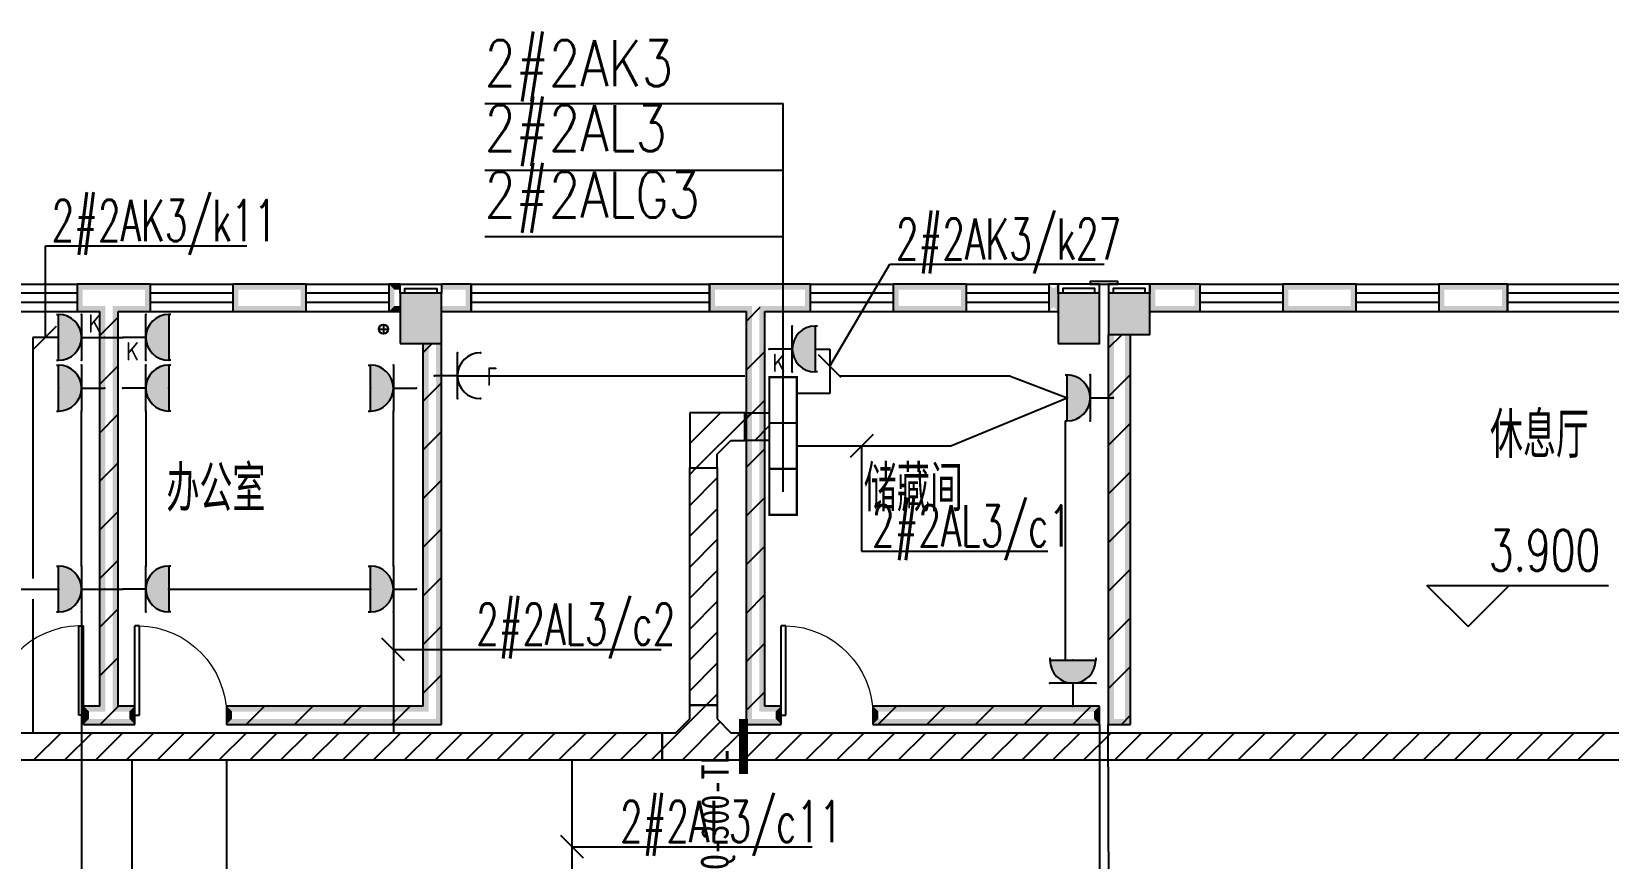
# Model space of a CAD drawing. Extents: x 101023 to 279373, y -114511 to 293844.
# Drawn here: x 169434 to 186631, y 64327 to 73340 of the extents above; entities that cross this region are included whole.
import ezdxf
from ezdxf.enums import TextEntityAlignment as Align

# ---------------------------------------------------------------- set-up
doc = ezdxf.new("R2010")
doc.units = 0
doc.header["$LTSCALE"] = 1000
doc.header["$MEASUREMENT"] = 0
for name, color, linetype in [('A-WALL-PATT', 252, 'Continuous'), ('BZ', 7, 'Continuous'), ('CABLETRAY', 3, 'Continuous'), ('COLUMN', 2, 'Continuous'), ('DIM-照明', 3, 'Continuous'), ('DIM_ELEV', 3, 'Continuous'), ('EQUIP-插座', 3, 'Continuous'), ('EQUIP-箱柜', 3, 'Continuous'), ('PUB_HATCH', 8, 'Continuous'), ('PUB_TEXT', 7, 'Continuous'), ('PUB_WALL', 2, 'Continuous'), ('STAIR', 2, 'Continuous'), ('TEL_HATCH', 8, 'Continuous'), ('WALL', 2, 'Continuous'), ('WINDOW', 2, 'Continuous'), ('WIRE-照明', 6, 'Continuous'), ('抗震支吊架', 2, 'Continuous'), ('排水', 153, 'Continuous'), ('看线', 30, 'Continuous')]:
    doc.layers.add(name, color=color, linetype=linetype)
doc.styles.add('_TCH_DIM', font='simplex.shx', dxfattribs={"bigfont": 'gbcbig.shx'})
doc.styles.add('_TEL_ATTDEF', font='gbenor', dxfattribs={"bigfont": 'gbcbig'})
doc.styles.add('_TEL_DIM', font='simplex.shx', dxfattribs={"width": 0.8, "height": 3.5, "bigfont": 'gbcbig.shx'})
doc.styles.add('kzcad', font='', dxfattribs={"width": 0.8})
doc.styles.get("Standard").update_dxf_attribs({"font": 'simplex.shx', "width": 0.8, "bigfont": 'gbcbig.shx'})
doc.styles.get('kzcad').set_extended_font_data('SimSun')
pattern_1 = [(45, (-906447.23, -635367.28), (-265.16515, 265.16515), [])]

# ---------------------------------------------------------------- blocks, each defined once
blk = doc.blocks.new('$equip$00002810')
for p, q in [((0.5, 0.5), (-0.5, 0.5)), ((0, 0.5), (0, 0))]:
    blk.add_line(p, q)
blk.add_arc((0, 1), 0.5, 180, 0)
for p in [(-0.5, 1), (0.5, 1), (-0.5, 0.5), (0.5, 0.5), (0, 0)]:
    blk.add_point(p)
at = {"color": 7, "style": '_TEL_DIM'}
blk.add_attdef('$TEXT$', text='', height=0.4, dxfattribs=at).set_placement((0.023, 1.257), align=Align.MIDDLE_CENTER)
at = {"color": 7, "style": '_TEL_DIM', "flags": 1}
for tag in ['A', 'REMARK']:
    blk.add_attdef(tag, text='', height=0.000025, dxfattribs=at).set_placement((0, 0), align=Align.MIDDLE_CENTER)
blk = doc.blocks.new('$equip$00001237')
for p, q in [((-0.5, 1.05), (-0.5, 1)), ((0.5, 1.05), (0.5, 1)), ((-0.5, 1), (0.5, 1)), ((0.5, 0.5), (-0.5, 0.5)), ((0, 0.5), (0, 0))]:
    blk.add_line(p, q)
blk.add_arc((0, 1), 0.5, 180, 0)
for p in [(0, 1), (-0.5, 0.5), (0.5, 0.5), (0, 0)]:
    blk.add_point(p)
for points in [[(0.433, 0.75), (-0.433, 0.75), (0.5, 1), (-0.5, 1)], [(0.25, 0.567), (-0.25, 0.567), (0.433, 0.75), (-0.433, 0.75)], [(0, 0.5), (0, 0.5), (0.25, 0.567), (-0.25, 0.567)]]:
    blk.add_solid(points)
at = {"flags": 9}
blk.add_attdef('A', (0, 0), '', height=0.00002, dxfattribs=at)
blk = doc.blocks.new('$equip$00001764')
for p, q in [((-0.5, 1.05), (-0.5, 1)), ((0.5, 1.05), (0.5, 1)), ((-0.5, 1), (0.5, 1)), ((0.5, 0.5), (-0.5, 0.5)), ((0, 0.5), (0, 0))]:
    blk.add_line(p, q)
blk.add_arc((0, 1), 0.5, 180, 0)
for p in [(-0.5, 0.5), (0.5, 0.5), (0, 0)]:
    blk.add_point(p)
for points in [[(0.433, 0.75), (-0.433, 0.75), (0.5, 1), (-0.5, 1)], [(0.25, 0.567), (-0.25, 0.567), (0.433, 0.75), (-0.433, 0.75)], [(0, 0.5), (0, 0.5), (0.25, 0.567), (-0.25, 0.567)]]:
    blk.add_solid(points)
at = {"color": 7, "style": '_TEL_DIM'}
blk.add_attdef('$TEXT$', text='', height=0.4, dxfattribs=at).set_placement((0.303, 0.211), align=Align.MIDDLE_CENTER)
at = {"color": 7, "style": '_TEL_DIM', "flags": 1}
blk.add_attdef('A', text='', height=0.00002, dxfattribs=at).set_placement((0, 0), align=Align.MIDDLE_CENTER)
blk = doc.blocks.new('ng')
at = {"layer": '排水'}
for p, q in [((345991, 781358), (346091, 781358)), ((346041, 781408), (346041, 781308))]:
    blk.add_line(p, q, dxfattribs=at)
blk.add_circle((346041, 781358), 50, dxfattribs=at)
blk = doc.blocks.new('雨水管')
at = {"layer": '排水'}
blk.add_blockref('ng', (628560, -122908), dxfattribs=at)
blk = doc.blocks.new('$WINLIB2D$00000001')
at = {"color": 0}
for points in [[(-0.5, 0.5), (-0.5, -0.5)], [(-0.5, 0.5), (0.5, 0.5)], [(0.5, -0.5), (0.5, 0.5)], [(0.5, 0.1667), (-0.5, 0.1667)], [(0.5, -0.1667), (-0.5, -0.1667)], [(-0.5, -0.5), (0.5, -0.5)]]:
    blk.add_lwpolyline(points, dxfattribs=at)
blk = doc.blocks.new('_FZH')
blk.add_lwpolyline([(-0.5, -0.5), (0.5, -0.5), (0.5, 0.5), (-0.5, 0.5)], close=True)
at = {"layer": 'PUB_HATCH'}
blk.add_solid([(-0.5, -0.5), (0.5, -0.5), (-0.5, 0.5), (0.5, 0.5)], dxfattribs=at)
blk = doc.blocks.new('$DorLib2D$00000001')
for p, q in [((0.45, 0.975), (0.5, 0.975)), ((0.45, 0), (0.45, 0.975)), ((0.5, 0), (0.5, 0.975)), ((0.5, 0), (0.45, 0))]:
    blk.add_line(p, q)
at = {"lineweight": 13}
blk.add_arc((0.475, 0), 0.975, 91.4693, 180, dxfattribs=at)
blk = doc.blocks.new('A$C54854E18')
at = {"layer": 'A-WALL-PATT'}
h = blk.add_hatch(dxfattribs=at)
h.set_pattern_fill('普通砖', color=256, scale=150, style=0)
h.set_pattern_definition(pattern_1)
h.paths.add_polyline_path([(54000, 18638.9), (54040, 18645.5), (54100, 18705.5), (54100, 23005.5), (54000, 23105.5), (53900, 23005.5), (53900, 18705.5), (53960, 18645.5)])
h = blk.add_hatch(dxfattribs=at)
h.set_pattern_fill('普通砖', color=256, scale=150, style=0)
h.set_pattern_definition(pattern_1)
h.paths.add_polyline_path([(60950, 18505.5), (61150, 18705.5), (61150, 23005.5), (61050, 23105.5), (60950, 23005.5)])
h = blk.add_hatch(dxfattribs=at)
h.set_pattern_fill('普通砖', color=256, scale=150, style=0)
h.set_pattern_definition(pattern_1)
h.paths.add_polyline_path([(65139.9, 22755.5), (64899.9, 22755.5), (64899.9, 18505.5), (65139.9, 18505.5)])
h = blk.add_hatch(dxfattribs=at)
h.set_pattern_fill('普通砖', color=256, scale=150, style=0)
h.set_pattern_definition(pattern_1)
h.paths.add_polyline_path([(57625, 22655.5), (57425, 22655.5), (57425, 18705.5), (57625, 18505.5)])
h = blk.add_hatch(dxfattribs=at)
h.set_pattern_fill('普通砖', color=256, scale=150, style=0)
h.set_pattern_definition(pattern_1)
h.paths.add_polyline_path([(53960, 18645.5), (53900, 18705.5), (53720, 18705.5), (53720, 18505.5), (54000, 18505.5), (54000, 18638.9)])
h = blk.add_hatch(dxfattribs=at)
h.set_pattern_fill('普通砖', color=256, scale=150, style=0)
h.set_pattern_definition(pattern_1)
h.paths.add_polyline_path([(54000, 18638.9), (54000, 18505.5), (54280, 18505.5), (54280, 18705.5), (54100, 18705.5), (54040, 18645.5)])
h = blk.add_hatch(dxfattribs=at)
h.set_pattern_fill('普通砖', color=256, scale=150, style=0)
h.set_pattern_definition(pattern_1)
h.paths.add_polyline_path([(57625, 18505.5), (57425, 18705.5), (55280, 18705.5), (55280, 18505.5)])
h = blk.add_hatch(dxfattribs=at)
h.set_pattern_fill('普通砖', color=256, scale=150, style=0)
h.set_pattern_definition(pattern_1)
h.paths.add_polyline_path([(64799.9, 18705.5), (62330, 18705.5), (62330, 18505.5), (64799.9, 18505.5)])
at = {"layer": 'PUB_WALL'}
for points in [[(54000, 23305.5), (53650.5, 23305.5), (53710.5, 23245.5), (54000, 23245.5)], [(53650.5, 23305.5), (53650.5, 23005.5), (53710.5, 23065.5), (53710.5, 23245.5)], [(54450.5, 23305.5), (54000, 23305.5), (54000, 23245.5), (54390.5, 23245.5)], [(54450.5, 23005.5), (54450.5, 23305.5), (54390.5, 23245.5), (54390.5, 23065.5)], [(56150.5, 23305.5), (55350.5, 23305.5), (55410.5, 23245.5), (56090.5, 23245.5)], [(55350.5, 23305.5), (55350.5, 23005.5), (55410.5, 23065.5), (55410.5, 23245.5)], [(56150.5, 23005.5), (56150.5, 23305.5), (56090.5, 23245.5), (56090.5, 23065.5)], [(57175, 23305.5), (57050.5, 23305.5), (57110.5, 23245.5), (57175, 23245.5)], [(57050.5, 23305.5), (57050.5, 23005.5), (57110.5, 23065.5), (57110.5, 23245.5)], [(57949.5, 23305.5), (57625, 23305.5), (57625, 23245.5), (57889.5, 23245.5)], [(57949.5, 23005.5), (57949.5, 23305.5), (57889.5, 23245.5), (57889.5, 23065.5)], [(61050, 23305.5), (60549.5, 23305.5), (60609.5, 23245.5), (61050, 23245.5)], [(60549.5, 23305.5), (60549.5, 23005.5), (60609.5, 23065.5), (60609.5, 23245.5)], [(61649.5, 23305.5), (61050, 23305.5), (61050, 23245.5), (61589.5, 23245.5)], [(61649.5, 23005.5), (61649.5, 23305.5), (61589.5, 23245.5), (61589.5, 23065.5)], [(63349.5, 23305.5), (62549.5, 23305.5), (62609.5, 23245.5), (63289.5, 23245.5)], [(62549.5, 23305.5), (62549.5, 23005.5), (62609.5, 23065.5), (62609.5, 23245.5)], [(63349.5, 23005.5), (63349.5, 23305.5), (63289.5, 23245.5), (63289.5, 23065.5)], [(64249.5, 23305.5), (64249.5, 23005.5), (64309.5, 23065.5), (64309.5, 23245.5)], [(64349.9, 23005.5), (64349.9, 23305.5), (64289.9, 23245.5), (64289.9, 23065.5)], [(65900.2, 23305.5), (65349.9, 23305.5), (65409.9, 23245.5), (65840.2, 23245.5)], [(65349.9, 23305.5), (65349.9, 23005.5), (65409.9, 23065.5), (65409.9, 23245.5)], [(65900.2, 23005.5), (65900.2, 23305.5), (65840.2, 23245.5), (65840.2, 23065.5)], [(67600.2, 23305.5), (66800.2, 23305.5), (66860.2, 23245.5), (67540.2, 23245.5)], [(66800.2, 23305.5), (66800.2, 23005.5), (66860.2, 23065.5), (66860.2, 23245.5)], [(67600.2, 23005.5), (67600.2, 23305.5), (67540.2, 23245.5), (67540.2, 23065.5)], [(69250, 23305.5), (68500.2, 23305.5), (68560.2, 23245.5), (69190, 23245.5)], [(68500.2, 23305.5), (68500.2, 23005.5), (68560.2, 23065.5), (68560.2, 23245.5)], [(69250, 23005.5), (69250, 23305.5), (69190, 23245.5), (69190, 23065.5)], [(53650.5, 23005.5), (53900, 23005.5), (53960, 23065.5), (53710.5, 23065.5)], [(53900, 18705.5), (53900, 23005.5), (53960, 23065.5), (53960, 18645.5)], [(54100, 18705.5), (54100, 23005.5), (54040, 23065.5), (54040, 18645.5)], [(54100, 23005.5), (54450.5, 23005.5), (54390.5, 23065.5), (54040, 23065.5)], [(55350.5, 23005.5), (56150.5, 23005.5), (56090.5, 23065.5), (55410.5, 23065.5)], [(57050.5, 23005.5), (57175, 23005.5), (57175, 23065.5), (57110.5, 23065.5)], [(57625, 23205.5), (57175, 23205.5), (57235, 23145.5), (57565, 23145.5)], [(57175, 23205.5), (57175, 22655.5), (57235, 22715.5), (57235, 23145.5)], [(57625, 22655.5), (57625, 23205.5), (57565, 23145.5), (57565, 22715.5)], [(57625, 23005.5), (57949.5, 23005.5), (57889.5, 23065.5), (57625, 23065.5)], [(60549.5, 23005.5), (60950, 23005.5), (61010, 23065.5), (60609.5, 23065.5)], [(60950, 18505.5), (60950, 23005.5), (61010, 23065.5), (61010, 18565.5)], [(61150, 18705.5), (61150, 23005.5), (61090, 23065.5), (61090, 18645.5)], [(61150, 23005.5), (61649.5, 23005.5), (61589.5, 23065.5), (61090, 23065.5)], [(62549.5, 23005.5), (63349.5, 23005.5), (63289.5, 23065.5), (62609.5, 23065.5)], [(64799.9, 23205.5), (64349.9, 23205.5), (64409.9, 23145.5), (64739.9, 23145.5)], [(64349.9, 23205.5), (64349.9, 22655.5), (64409.9, 22715.5), (64409.9, 23145.5)], [(64799.9, 22655.5), (64799.9, 23205.5), (64739.9, 23145.5), (64739.9, 22715.5)], [(65349.9, 23205.5), (64899.9, 23205.5), (64959.9, 23145.5), (65289.9, 23145.5)], [(64899.9, 23205.5), (64899.9, 22755.5), (64959.9, 22815.5), (64959.9, 23145.5)], [(65349.9, 22755.5), (65349.9, 23205.5), (65289.9, 23145.5), (65289.9, 22815.5)], [(65349.9, 23005.5), (65900.2, 23005.5), (65840.2, 23065.5), (65409.9, 23065.5)], [(66800.2, 23005.5), (67600.2, 23005.5), (67540.2, 23065.5), (66860.2, 23065.5)], [(68500.2, 23005.5), (69250, 23005.5), (69190, 23065.5), (68560.2, 23065.5)], [(57175, 22655.5), (57625, 22655.5), (57565, 22715.5), (57235, 22715.5)], [(64349.9, 22655.5), (64799.9, 22655.5), (64739.9, 22715.5), (64409.9, 22715.5)], [(64899.9, 22755.5), (65349.9, 22755.5), (65289.9, 22815.5), (64959.9, 22815.5)], [(64959.9, 22755.5), (64899.9, 22755.5), (64899.9, 18505.5), (64959.9, 18505.5)], [(65139.9, 22755.5), (65079.9, 22755.5), (65079.9, 18505.5), (65139.9, 18505.5)], [(57485, 22655.5), (57425, 22655.5), (57425, 18705.5), (57485, 18645.5)], [(57625, 22655.5), (57565, 22655.5), (57565, 18565.5), (57625, 18505.5)], [(53900, 18705.5), (53720, 18705.5), (53780, 18645.5), (53960, 18645.5)], [(53720, 18705.5), (53720, 18505.5), (53780, 18565.5), (53780, 18645.5)], [(54280, 18705.5), (54100, 18705.5), (54040, 18645.5), (54220, 18645.5)], [(54280, 18505.5), (54280, 18705.5), (54220, 18645.5), (54220, 18565.5)], [(57425, 18705.5), (55280, 18705.5), (55340, 18645.5), (57485, 18645.5)], [(55280, 18705.5), (55280, 18505.5), (55340, 18565.5), (55340, 18645.5)], [(61330, 18705.5), (61150, 18705.5), (61090, 18645.5), (61270, 18645.5)], [(61330, 18505.5), (61330, 18705.5), (61270, 18645.5), (61270, 18565.5)], [(64799.9, 18705.5), (62330, 18705.5), (62390, 18645.5), (64739.9, 18645.5)], [(62330, 18705.5), (62330, 18505.5), (62390, 18565.5), (62390, 18645.5)], [(64799.9, 18505.5), (64799.9, 18705.5), (64739.9, 18645.5), (64739.9, 18565.5)], [(53720, 18505.5), (54000, 18505.5), (54000, 18565.5), (53780, 18565.5)], [(54000, 18505.5), (54280, 18505.5), (54220, 18565.5), (54000, 18565.5)], [(55280, 18505.5), (57625, 18505.5), (57565, 18565.5), (55340, 18565.5)], [(60950, 18505.5), (61330, 18505.5), (61270, 18565.5), (61010, 18565.5)], [(62330, 18505.5), (64799.9, 18505.5), (64739.9, 18565.5), (62390, 18565.5)], [(64899.9, 18505.5), (65139.9, 18505.5), (65139.9, 18565.5), (64899.9, 18565.5)]]:
    blk.add_hatch(color=256, dxfattribs=at).paths.add_polyline_path(points)
for points in [[(57175, 23205.5), (57175, 23305.5), (57625, 23305.5), (57625, 23205.5)], [(57225, 23205.5), (57225, 23255.5), (57575, 23255.5), (57575, 23205.5)], [(64799.9, 23205.5), (64799.9, 23305.5), (64349.9, 23305.5), (64349.9, 23205.5)], [(64749.9, 23205.5), (64749.9, 23255.5), (64399.9, 23255.5), (64399.9, 23205.5)], [(65349.9, 23205.5), (65349.9, 23305.5), (64899.9, 23305.5), (64899.9, 23205.5)], [(65299.9, 23205.5), (65299.9, 23255.5), (64949.9, 23255.5), (64949.9, 23205.5)]]:
    blk.add_lwpolyline(points)
blk.add_lwpolyline([(64700, 23305.5), (65000, 23305.5), (65000, 23332.3), (64700, 23332.3)], close=True)
at = {"layer": 'DIM_ELEV'}
for p, q in [((68819.6, 19570.9), (68369.6, 20020.9)), ((68369.6, 20020.9), (70351.3, 20020.9)), ((68819.6, 19570.9), (69269.6, 20020.9))]:
    blk.add_line(p, q, dxfattribs=at)
at = {"layer": 'WALL'}
for p, q in [((54000, 23305.5), (53650.5, 23305.5)), ((53650.5, 23305.5), (53650.5, 23005.5)), ((54450.5, 23305.5), (54000, 23305.5)), ((54450.5, 23005.5), (54450.5, 23305.5)), ((56150.5, 23305.5), (55350.5, 23305.5)), ((55350.5, 23305.5), (55350.5, 23005.5)), ((56150.5, 23005.5), (56150.5, 23305.5)), ((57175, 23305.5), (57050.5, 23305.5)), ((57050.5, 23305.5), (57050.5, 23005.5)), ((57949.5, 23305.5), (57625, 23305.5)), ((57949.5, 23005.5), (57949.5, 23305.5)), ((61050, 23305.5), (60549.5, 23305.5)), ((60549.5, 23305.5), (60549.5, 23005.5)), ((61649.5, 23305.5), (61050, 23305.5)), ((61649.5, 23005.5), (61649.5, 23305.5)), ((63349.5, 23305.5), (62549.5, 23305.5)), ((62549.5, 23305.5), (62549.5, 23005.5)), ((63349.5, 23005.5), (63349.5, 23305.5)), ((64349.9, 23305.5), (64249.5, 23305.5)), ((64249.5, 23305.5), (64249.5, 23005.5)), ((64349.9, 23205.5), (64349.9, 23305.5)), ((65900.2, 23305.5), (65349.9, 23305.5)), ((65349.9, 23305.5), (65349.9, 23205.5)), ((65900.2, 23005.5), (65900.2, 23305.5)), ((67600.2, 23305.5), (66800.2, 23305.5)), ((66800.2, 23305.5), (66800.2, 23005.5)), ((67600.2, 23005.5), (67600.2, 23305.5)), ((69250, 23305.5), (68500.2, 23305.5)), ((68500.2, 23305.5), (68500.2, 23005.5)), ((69250, 23005.5), (69250, 23305.5)), ((53650.5, 23005.5), (53900, 23005.5)), ((53900, 18705.5), (53900, 23005.5)), ((54100, 18705.5), (54100, 23005.5)), ((54100, 23005.5), (54450.5, 23005.5)), ((55350.5, 23005.5), (56150.5, 23005.5)), ((57050.5, 23005.5), (57175, 23005.5)), ((57625, 23005.5), (57949.5, 23005.5)), ((60549.5, 23005.5), (60950, 23005.5)), ((60950, 18505.5), (60950, 23005.5)), ((61150, 18705.5), (61150, 23005.5)), ((61150, 23005.5), (61649.5, 23005.5)), ((62549.5, 23005.5), (63349.5, 23005.5)), ((64249.5, 23005.5), (64349.9, 23005.5)), ((65349.9, 23005.5), (65900.2, 23005.5)), ((66800.2, 23005.5), (67600.2, 23005.5)), ((68500.2, 23005.5), (69250, 23005.5)), ((64899.9, 18505.5), (64899.9, 22755.5)), ((65139.9, 18505.5), (65139.9, 22755.5)), ((57425, 18705.5), (57425, 22655.5)), ((57625, 18505.5), (57625, 22655.5)), ((53900, 18705.5), (53720, 18705.5)), ((53720, 18705.5), (53720, 18505.5)), ((54280, 18705.5), (54100, 18705.5)), ((54280, 18505.5), (54280, 18705.5)), ((57425, 18705.5), (55280, 18705.5)), ((55280, 18705.5), (55280, 18505.5)), ((61330, 18705.5), (61150, 18705.5)), ((61330, 18505.5), (61330, 18705.5)), ((64799.9, 18705.5), (62330, 18705.5)), ((62330, 18705.5), (62330, 18505.5)), ((64799.9, 18505.5), (64799.9, 18705.5)), ((53720, 18505.5), (54000, 18505.5)), ((54000, 18505.5), (54280, 18505.5)), ((55280, 18505.5), (57625, 18505.5)), ((60950, 18505.5), (61330, 18505.5)), ((62330, 18505.5), (64799.9, 18505.5)), ((64899.9, 18505.5), (65139.9, 18505.5))]:
    blk.add_line(p, q, dxfattribs=at)
at = {"layer": '看线'}
for p, q in [((64800, 18505.5), (64800, 16505.5)), ((64892.2, 18505.5), (64900, 16505.5))]:
    blk.add_line(p, q, dxfattribs=at)
blk.add_blockref('雨水管', (-917608.2, -635636.5))
at = {"layer": 'COLUMN'}
for p, xscale, yscale, zscale, rotation in [((57400, 22930.5), 449.9999998612329, 550.0664063263685, 550.0664063263685, 8.87865302538905e-09), ((64574.9, 22930.5), 449.9999998612329, 550.0664063263685, 550.0664063263685, 8.87865302538905e-09), ((65124.9, 22980.5), 449.9999997157138, 450.0000000576256, 450.0000000576256, 8.893475487405867e-09)]:
    blk.add_blockref('_FZH', p, dxfattribs=dict(at, xscale=xscale, yscale=yscale, zscale=zscale, rotation=rotation))
at = {"layer": 'WINDOW', "yscale": 300}
for p, xscale, zscale, rotation in [((53200.5, 23155.5), -900, 900, 180), ((54900.5, 23155.5), -900, 900, 180), ((56600.5, 23155.5), -900, 900, 180), ((62099.5, 23155.5), -900, 900, 180), ((63799.5, 23155.5), -900, 900, 180), ((66350.2, 23155.5), -900, 900, 179.9999999999991), ((68050.2, 23155.5), -900, 900, 179.9999999999991), ((70550, 23155.5), 2600, 2600, 359.9999999999991)]:
    blk.add_blockref('$WINLIB2D$00000001', p, dxfattribs=dict(at, xscale=xscale, zscale=zscale, rotation=rotation))
at = {"layer": 'WINDOW'}
for name, p, xscale, yscale, zscale in [('$WINLIB2D$00000001', (59249.5, 23155.5), 2600, 300, 2600), ('$DorLib2D$00000001', (53220, 18605.5), 1000, 1000, 1000), ('$DorLib2D$00000001', (54780, 18605.5), -1000, 1000, -1000), ('$DorLib2D$00000001', (61830, 18605.5), -1000, 1000, -1000)]:
    blk.add_blockref(name, p, dxfattribs=dict(at, xscale=xscale, yscale=yscale, zscale=zscale))
at = {"layer": 'DIM_ELEV', "color": 7, "style": '_TCH_DIM', "width": 0.705882}
blk.add_text('3.900', height=446.25, dxfattribs=at).set_placement((69046.3, 20178.4))
at = {"layer": 'PUB_TEXT'}
for s, p in [('休息厅', (69059.3, 21408.9)), ('办公室', (54625.1, 20826.4)), ('储藏间', (62230.9, 20826.4))]:
    blk.add_text(s, height=500, dxfattribs=at).set_placement(p)

msp = doc.modelspace()

# ---------------------------------------------------------------- linework, layer by layer
at = {"layer": 'BZ'}
for p, q in [((174379, 72555), (177630, 72555)), ((177630, 68323), (177630, 72555)), ((174379, 71831), (177630, 71831)), ((174379, 71106), (177630, 71106))]:
    msp.add_line(p, q, dxfattribs=at)
at = {"layer": 'CABLETRAY'}
for p, q in [((177212, 69184), (176612, 69184)), ((176612, 69184), (176612, 68584)), ((177212, 68884), (177212, 69184)), ((177212, 69184), (177480, 69184)), ((177212, 68884), (177212, 69184)), ((177480, 69184), (177480, 68884)), ((176912, 68734), (177062, 68884)), ((177062, 68884), (177212, 68884)), ((177480, 68884), (177212, 68884)), ((176912, 68584), (176912, 68734)), ((176612, 68584), (176912, 68584)), ((176612, 65998), (176612, 68584)), ((176612, 68584), (176912, 68584)), ((176912, 68584), (176912, 65998)), ((176912, 65998), (176612, 65998)), ((176612, 65848), (176612, 65998)), ((176612, 65998), (176912, 65998)), ((176912, 65998), (176912, 65848)), ((154017, 65698), (176312, 65698)), ((176312, 65698), (176312, 65398)), ((176312, 65398), (176312, 65698)), ((176312, 65698), (176462, 65698)), ((176462, 65698), (176612, 65848)), ((176912, 65848), (177062, 65698)), ((177062, 65698), (177212, 65698)), ((177212, 65398), (177212, 65698)), ((177212, 65698), (234249, 65698)), ((177212, 65698), (177212, 65398)), ((176312, 65398), (154017, 65398)), ((177212, 65398), (176312, 65398)), ((234249, 65398), (177212, 65398))]:
    msp.add_line(p, q, dxfattribs=at)
at = {"layer": 'DIM-照明'}
for p, q in [((169461, 69883), (169708, 70130)), ((178265, 69569), (178017, 69817)), ((178611, 68947), (178363, 68699)), ((173503, 66481), (173256, 66729)), ((175452, 64331), (175205, 64579))]:
    msp.add_line(p, q, dxfattribs=at)
for points in [[(169585, 70007), (169585, 71005)], [(169585, 71005), (171781, 71005)], [(178141, 69693), (178793, 70804)], [(178793, 70804), (181133, 70804)], [(178487, 68823), (178487, 67677)], [(178487, 67677), (180518, 67677)], [(173380, 66605), (174170, 66605)], [(174170, 66605), (176300, 66605)], [(175329, 64455), (175739, 64455)], [(175739, 64455), (177947, 64455)]]:
    msp.add_lwpolyline(points, dxfattribs=at)
at = {"layer": 'EQUIP-箱柜', "const_width": 24}
for points in [[(177780, 69573), (177780, 69073), (177480, 69073), (177480, 69573)], [(177780, 69073), (177780, 68573), (177480, 68573), (177480, 69073)], [(177780, 68573), (177780, 68073), (177480, 68073), (177480, 68573)]]:
    msp.add_lwpolyline(points, close=True, dxfattribs=at)
at = {"layer": 'TEL_HATCH', "linetype": 'Continuous'}
for p, q in [((176612, 68849), (176947, 69184)), ((177212, 69112), (177284, 69184)), ((176684, 68584), (177212, 69112)), ((177321, 68884), (177480, 69043)), ((176612, 68512), (176684, 68584)), ((176612, 68175), (176912, 68475)), ((176612, 67839), (176912, 68139)), ((176612, 67502), (176912, 67802)), ((176612, 67165), (176912, 67465)), ((176612, 66828), (176912, 67128)), ((176612, 66492), (176912, 66792)), ((176612, 66155), (176912, 66455)), ((176792, 65998), (176912, 66118)), ((176312, 65518), (176792, 65998)), ((169457, 65398), (169757, 65698)), ((169794, 65398), (170094, 65698)), ((170131, 65398), (170431, 65698)), ((170467, 65398), (170767, 65698)), ((170804, 65398), (171104, 65698)), ((171141, 65398), (171441, 65698)), ((171478, 65398), (171778, 65698)), ((171814, 65398), (172114, 65698)), ((172151, 65398), (172451, 65698)), ((172488, 65398), (172788, 65698)), ((172825, 65398), (173125, 65698)), ((173161, 65398), (173461, 65698)), ((173498, 65398), (173798, 65698)), ((173835, 65398), (174135, 65698)), ((174172, 65398), (174472, 65698)), ((174508, 65398), (174808, 65698)), ((174845, 65398), (175145, 65698)), ((175182, 65398), (175482, 65698)), ((175519, 65398), (175819, 65698)), ((175855, 65398), (176155, 65698)), ((176529, 65398), (176945, 65815)), ((176866, 65398), (177166, 65698)), ((177212, 65408), (177502, 65698)), ((177539, 65398), (177839, 65698)), ((177876, 65398), (178176, 65698)), ((178213, 65398), (178513, 65698)), ((178549, 65398), (178849, 65698)), ((178886, 65398), (179186, 65698)), ((179223, 65398), (179523, 65698)), ((179560, 65398), (179860, 65698)), ((179897, 65398), (180197, 65698)), ((180233, 65398), (180533, 65698)), ((180570, 65398), (180870, 65698)), ((180907, 65398), (181207, 65698)), ((181244, 65398), (181544, 65698)), ((181580, 65398), (181880, 65698)), ((181917, 65398), (182217, 65698)), ((182254, 65398), (182554, 65698)), ((182591, 65398), (182891, 65698)), ((182927, 65398), (183227, 65698)), ((183264, 65398), (183564, 65698)), ((183601, 65398), (183901, 65698)), ((183938, 65398), (184238, 65698)), ((184274, 65398), (184574, 65698)), ((184611, 65398), (184911, 65698)), ((184948, 65398), (185248, 65698)), ((185285, 65398), (185585, 65698)), ((185621, 65398), (185921, 65698)), ((185958, 65398), (186258, 65698)), ((186295, 65398), (186595, 65698)), ((176192, 65398), (176312, 65518)), ((177202, 65398), (177212, 65408))]:
    msp.add_line(p, q, dxfattribs=at)
at = {"layer": 'WIRE-照明'}
for p, q in [((169730, 70007), (169449, 70007)), ((169449, 70007), (169449, 67377)), ((177980, 69880), (178141, 69880)), ((178141, 69880), (178141, 69395)), ((174080, 69589), (177214, 69589)), ((178253, 69589), (180100, 69589)), ((180100, 69589), (180730, 69347)), ((178141, 69395), (177780, 69395)), ((179461, 68823), (180730, 69347)), ((180705, 69097), (180705, 66488)), ((177780, 68823), (179461, 68823)), ((169449, 67152), (169449, 65698)), ((169980, 67014), (169980, 63322)), ((170532, 62345), (170532, 65398)), ((171563, 57103), (171563, 65398)), ((175329, 61863), (175329, 65398))]:
    msp.add_line(p, q, dxfattribs=at)
at = {"layer": 'WIRE-照明', "linetype": 'Continuous'}
for p, q in [((170230, 70007), (170430, 70007)), ((169980, 67514), (169980, 69204)), ((170680, 69204), (170680, 67514)), ((173380, 67514), (173380, 69204)), ((167530, 67264), (169730, 67264)), ((170230, 67264), (170430, 67264)), ((170930, 67264), (173130, 67264)), ((173380, 67014), (173380, 65698))]:
    msp.add_line(p, q, dxfattribs=at)
at = {"layer": '抗震支吊架', "color": 2, "const_width": 100}
msp.add_lwpolyline([(177198, 65248), (177198, 65848)], dxfattribs=at)

# ---------------------------------------------------------------- block references
at = {"layer": 'EQUIP-插座'}
ref = msp.add_blockref('$equip$00001764', (170230, 70007), dxfattribs=dict(at, xscale=500, yscale=500, zscale=500, rotation=90))
ref.add_attrib('$TEXT$', 'K', dxfattribs={"layer": '0', "color": 7, "height": 200, "style": '_TEL_ATTDEF'}).set_placement((170124, 70158), align=Align.MIDDLE_CENTER)
ref = msp.add_blockref('$equip$00001764', (170430, 70007), dxfattribs=dict(at, xscale=500, yscale=500, zscale=500, rotation=270))
ref.add_attrib('$TEXT$', 'K', dxfattribs={"layer": '0', "color": 7, "height": 200, "style": '_TEL_ATTDEF'}).set_placement((170535, 69855), align=Align.MIDDLE_CENTER)
ref = msp.add_blockref('$equip$00001764', (177480, 69880), dxfattribs=dict(at, xscale=500, yscale=500, zscale=500, rotation=270))
ref.add_attrib('$TEXT$', 'K', dxfattribs={"layer": '0', "color": 7, "height": 200, "style": '_TEL_ATTDEF'}).set_placement((177585, 69729), align=Align.MIDDLE_CENTER)
ref = msp.add_blockref('$equip$00002810', (173830, 69589), dxfattribs=dict(at, xscale=500, yscale=500, zscale=500, rotation=269.9999999999997))
ref.add_attrib('$TEXT$', 'F', dxfattribs={"layer": '0', "color": 7, "height": 200, "style": '_TEL_ATTDEF'}).set_placement((174458, 69578), align=Align.MIDDLE_CENTER)
at = {"layer": 'EQUIP-插座', "xscale": 500, "yscale": 500, "zscale": 500}
for p, rotation in [((170230, 69454), 90), ((170430, 69454), 270), ((173630, 69454), 90), ((181230, 69347), 90), ((170230, 67264), 90), ((170430, 67264), 270), ((173630, 67264), 90)]:
    msp.add_blockref('$equip$00001237', p, dxfattribs=dict(at, rotation=rotation))
msp.add_blockref('$equip$00001237', (180790, 65988), dxfattribs=at)
at = {"layer": 'STAIR'}
msp.add_blockref('A$C54854E18', (116280, 47283), dxfattribs=at)

# ---------------------------------------------------------------- texts
at = {"layer": 'BZ', "style": '_TEL_DIM', "width": 0.8}
for s, p in [('2#2AK3', (174374, 72745)), ('2#2AL3', (174374, 72038)), ('2#2ALG3', (174374, 71313))]:
    msp.add_text(s, height=500, dxfattribs=at).set_placement(p)
at = {"layer": 'DIM-照明', "color": 7, "style": '_TEL_DIM', "width": 0.64}
for s, p in [('2#2AK3/k11', (169653, 71055)), ('2#2AK3/k27', (178861, 70854)), ('2#2AL3/c1', (178600, 67727)), ('2#2AL3/c2', (174283, 66655)), ('2#2AL3/c11', (175852, 64505))]:
    msp.add_text(s, height=450, dxfattribs=at).set_placement(p)
at = {"layer": '抗震支吊架', "color": 2, "style": 'kzcad', "width": 0.8}
msp.add_text('KZQ-300-TL', height=300, rotation=89.8854, dxfattribs=at).set_placement((177036, 64696), align=Align.CENTER)

doc.saveas('drawing.dxf')
